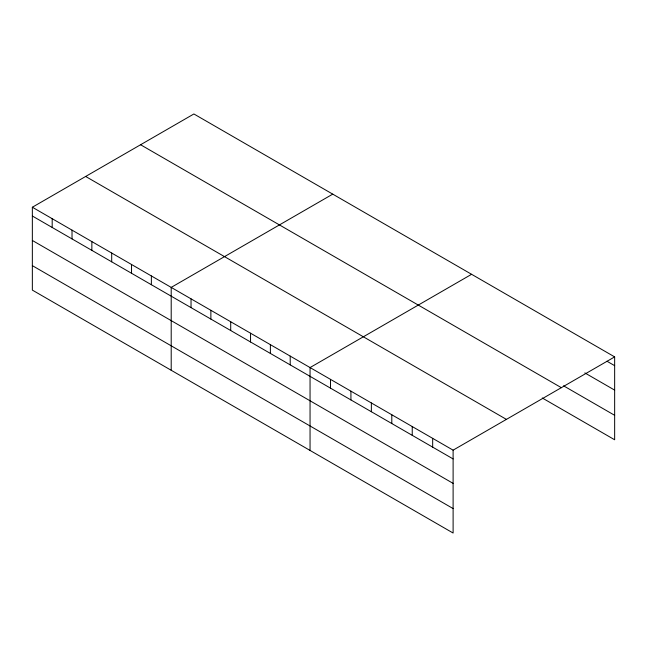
<?xml version="1.0" encoding="UTF-8"?>
<svg xmlns="http://www.w3.org/2000/svg" width="647" height="647" viewBox="0 0 647 647"><rect width="100%" height="100%" fill="white"/><g stroke="black" fill="none" stroke-linecap="round" stroke-linejoin="round"><path stroke-width="0.97" d="M614.65 356.893L453.11 450.158L453.11 533.031L32.35 290.107L32.35 207.234L193.89 113.969L614.65 356.893L614.65 439.766L542.267 397.978M332.744 194.14L171.204 287.397L171.204 370.27M471.59 274.304L310.05 367.569L310.05 450.433M606.983 361.244L614.65 365.668M584.848 372.915L614.65 390.117M563.561 385.814L614.65 415.309M140.585 144.75L561.345 387.674M85.655 176.461L506.415 419.385M32.35 207.234L453.11 450.158M32.35 216.009L453.11 458.933M32.35 240.458L453.11 483.382M32.35 265.65L453.11 508.574M432.673 438.359L432.673 447.134M412.236 426.559L412.236 435.334M391.799 414.759L391.799 423.534M371.362 402.96L371.362 411.735M350.925 391.168L350.925 399.935M330.488 379.368L330.488 388.135M290.212 356.117L290.212 364.884M270.381 344.665L270.381 353.432M250.543 333.213L250.543 341.98M230.712 321.761L230.712 330.528M210.873 310.309L210.873 319.076M191.035 298.857L191.035 307.624M151.366 275.945L151.366 284.72M131.527 264.494L131.527 273.269M111.696 253.042L111.696 261.817M91.858 241.59L91.858 250.365M72.019 230.138L72.019 238.913M52.189 218.686L52.189 227.461"/></g></svg>
